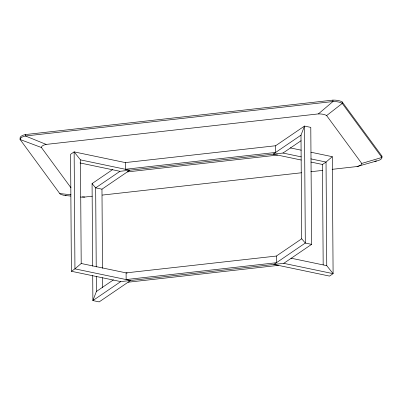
<?xml version="1.0" encoding="UTF-8"?>
<svg xmlns="http://www.w3.org/2000/svg" width="402" height="402" viewBox="0 0 402 402"><rect width="100%" height="100%" fill="white"/><g stroke="black" fill="none" stroke-linecap="round" stroke-linejoin="round"><path stroke-width="0.6" d="M96.289 276.4L96.395 291.47L92.887 300.575L99.178 301.892L130.6 280.495L74.948 268.858L71.395 271.275L70.576 154.303L74.134 151.881L125.329 162.589L275.591 145.755L304.495 126.072L310.791 127.389L311.605 244.366L283.747 263.34L120.746 281.601L71.395 271.275M311.605 244.366L305.309 243.049L301.711 238.783L300.987 135.178L304.495 126.072L305.309 243.049L273.893 264.446L329.545 276.084L333.097 273.661L332.278 156.69L310.957 152.227M81.199 263.491L74.948 268.858L74.134 151.881L80.475 159.88L81.199 263.491L127.213 273.114M332.278 156.69L326.032 162.056L322.474 164.473L310.947 162.061M318.389 113.922A8.965 3.417 -0.4 0 1 326.65 115.57L342.248 103.42L342.238 101.997A9.914 3.779 -0.4 0 0 339.137 100.736A10.301 3.925 -0.4 0 0 332.936 100.118L25.437 134.564A10.336 3.94 -0.4 0 0 21.452 136.057A9.914 3.779 -0.4 0 0 20.095 138.087L20.11 139.504L59.762 193.563A7.221 2.754 -0.4 0 0 61.079 194.533L64.199 195.387L70.732 196.045M92.646 266.169L92.068 183.598L112.706 169.543M301.168 156.855L282.973 153.046L119.977 171.307L95.671 187.86L96.224 266.978M92.068 183.598L95.671 187.86L101.967 189.176L129.826 170.207L80.475 159.88M300.987 135.178L273.124 154.152L301.239 160.031M282.973 153.046L301.078 140.72M96.395 291.47L113.459 279.847M120.746 281.601L92.887 300.575L92.711 275.551M276.36 256.049L276.41 262.732L126.148 279.566L126.097 272.883L276.36 256.049L301.711 238.783M356.981 166.539A8.965 3.417 -0.4 0 0 361.755 163.428L381.9 157.473L381.89 156.051L342.238 101.997M70.993 187.824L41.436 147.524L20.11 139.504A9.914 3.779 -0.4 0 1 21.467 137.479A10.336 3.94 -0.4 0 1 25.452 135.987L332.946 101.535A10.336 3.94 -0.4 0 1 338.353 101.977A9.914 3.779 -0.4 0 1 342.253 103.414L381.9 157.473A9.914 3.779 -0.4 0 1 380.975 159.187A10.301 3.925 -0.4 0 1 376.558 160.996L356.996 166.549L332.082 169.342M41.401 147.524A8.965 3.417 -0.4 0 1 46.175 144.413L318.384 113.907L332.946 101.535L332.936 100.113M127.313 171.915L277.576 155.082M374.689 161.207L376.563 160.996M80.465 196.995L81.299 197.091A6.869 2.618 -0.4 0 0 84.772 197.045L92.249 196.211M102.214 195.091L301.555 172.759M310.902 171.714L322.736 170.388M128.082 282.209L278.345 265.375M65.139 195.493L66.114 195.553M82.355 196.799L84.772 197.045M59.762 193.563L70.943 194.774M290.239 147.891L301.209 150.187M310.872 158.885L326.032 162.056L326.756 265.662L333.097 273.661L283.747 263.34M79.953 162.936L119.977 171.307M290.973 258.179L326.756 265.662M46.16 144.403L25.447 135.982L25.437 134.564M326.62 115.575L361.725 163.433M322.474 164.473L323.178 264.943M275.591 145.755L275.636 152.438L125.374 169.272L125.329 162.589M101.967 189.176L102.515 268.295M102.585 277.717L102.656 287.762M381.895 156.051A9.914 3.779 -0.4 0 1 381.774 156.755"/></g></svg>
